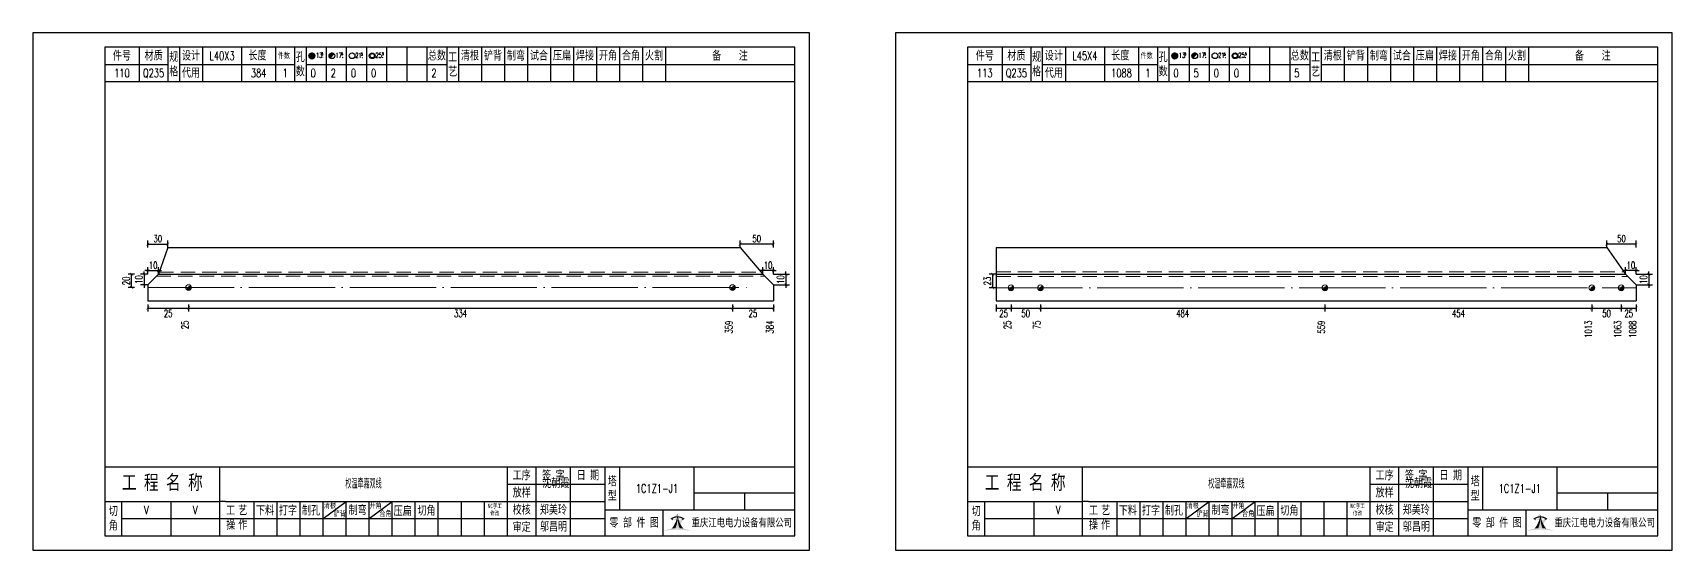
# Model space of a CAD drawing. Header units: millimetres. Extents: x -524 to 9570, y -2481 to 180.
# Drawn here: x 2700 to 3270, y 0 to 180 of the extents above; entities that cross this region are included whole.
import ezdxf
from ezdxf.enums import TextEntityAlignment as Align

# ---------------------------------------------------------------- set-up
doc = ezdxf.new("R2010")
doc.units = ezdxf.units.MM
doc.header["$LTSCALE"] = 20
doc.header["$PDMODE"] = 1
doc.linetypes.add('DASHDOT2X', pattern=[1.75, 1.5, -0.125, 0, -0.125])
doc.linetypes.add('HIDDEN', pattern=[0.375, 0.25, -0.125])
for name, color, linetype, lineweight in [('1', 7, 'Continuous', 25), ('11', 1, 'Continuous', 13), ('2', 1, 'HIDDEN', 13), ('5', 7, 'Continuous', 13), ('7', 3, 'DASHDOT2X', 13)]:
    doc.layers.add(name, color=color, linetype=linetype, lineweight=lineweight)
doc.styles.get("Standard").update_dxf_attribs({"font": 'simplex', "width": 0.7, "bigfont": 'gbhzfs.shx'})
doc.styles.add('SYMBOL_TXT', font='txt.shx', dxfattribs={"width": 0.6})
doc.styles.add('TITLE_TXT', font='simplex.shx', dxfattribs={"width": 0.75, "height": 2.5, "bigfont": 'gbhzfs.shx'})
doc.dimstyles.new('dimStyle4', dxfattribs={"dimtxt": 2.5, "dimasz": 1, "dimexe": 1.25, "dimexo": 0, "dimgap": 0.63, "dimtad": 2, "dimzin": 0, "dimdsep": 46, "dimtxsty": 'standard', "dimblk": 'ARCHTICK', "dimblk1": 'ARCHTICK', "dimblk2": 'ARCHTICK', "dimcen": 0.09, "dimadec": 0, "dimazin": 0, "dimtfac": 1, "dimtdec": 1, "dimtix": 1, "dimtmove": 2, "dimatfit": 3, "dimfxl": 0, "dimtolj": 1, "dimtzin": 0, "dimarcsym": 0})
doc.dimstyles.get("Standard").update_dxf_attribs({"dimtxt": 2.5, "dimasz": 1, "dimexe": 1.25, "dimexo": 0, "dimgap": 0.63, "dimtad": 1, "dimzin": 0, "dimdsep": 46, "dimtxsty": 'standard', "dimblk": 'ARCHTICK', "dimblk1": 'ARCHTICK', "dimblk2": 'ARCHTICK', "dimcen": 0.09, "dimadec": 0, "dimazin": 0, "dimtfac": 1, "dimtdec": 1, "dimtix": 1, "dimtmove": 2, "dimatfit": 3, "dimfxl": 0, "dimtolj": 1, "dimtzin": 0, "dimarcsym": 0})
pattern_1 = [(0, (-3, 0), (0, 0.0125), [])]

# ---------------------------------------------------------------- blocks, each defined once
blk = doc.blocks.new('M12_HOLE')
h = blk.add_hatch()
h.set_pattern_fill('LINE', scale=0.1, style=0)
h.set_pattern_definition(pattern_1)
h.paths.add_polyline_path([(-5, 0, 1), (-1, 0, 1)])
at = {"color": 7}
blk.add_circle((-3, 0), 2, dxfattribs=at)
at = {"color": 7, "attachment_point": 1, "style": 'SYMBOL_TXT'}
for s, insert, char_height, width in [('13\\f??|b0|i0|c0|p54;.', (-0.1170648347537053, 2.110404609075999), 3.5, 5.707453662650948), ('5', (3.739322910876695, 2.264550918150206), 1.8, 2.930899999712656)]:
    blk.add_mtext(s, dxfattribs=dict(at, insert=insert, char_height=char_height, width=width))
blk = doc.blocks.new('M16_HOLE')
h = blk.add_hatch()
h.set_pattern_fill('LINE', scale=0.1, style=0)
h.set_pattern_definition(pattern_1)
h.paths.add_polyline_path([(-1.585786437626905, 1.414213562373095, 0.668178637919299), (-5, 0, 0.198912367379658), (-4.414213562373095, -1.414213562373095)])
at = {"color": 7}
blk.add_circle((-3, 0), 2, dxfattribs=at)
at = {"color": 7, "attachment_point": 1, "style": 'SYMBOL_TXT'}
for s, insert, char_height, width in [('17.', (-0.443935574240129, 2.13042063441452), 3.5, 6.3164), ('5', (3.564570640825252, 2.25180437378188), 1.8, 1.822)]:
    blk.add_mtext(s, dxfattribs=dict(at, insert=insert, char_height=char_height, width=width))
blk = doc.blocks.new('M20_HOLE')
at = {"color": 7}
blk.add_circle((-3, 0), 2, dxfattribs=at)
at = {"color": 7, "attachment_point": 1, "style": 'SYMBOL_TXT'}
for s, insert, char_height, width in [('21.', (-0.6868754558352066, 2.009036737063269), 3.5, 6.0735), ('5', (3.321630759230175, 2.009036737063269), 1.8, 1.4576)]:
    blk.add_mtext(s, dxfattribs=dict(at, insert=insert, char_height=char_height, width=width))
blk = doc.blocks.new('M24_HOLE')
at = {"color": 7}
for radius in [2, 1.5]:
    blk.add_circle((-3, 0), radius, dxfattribs=at)
at = {"color": 7, "attachment_point": 1, "style": 'SYMBOL_TXT'}
for s, insert, char_height, width in [('25.', (-0.6868754558352066, 2.13042063441452), 3.5, 2.4294), ('5', (3.928980201610216, 2.25180437378188), 1.8, 1.9435)]:
    blk.add_mtext(s, dxfattribs=dict(at, insert=insert, char_height=char_height, width=width))
blk = doc.blocks.new('A$C1E394B87')
for p, q in [((270, 180), (0, 180)), ((0, 180), (0, 0)), ((270, 0), (270, 180)), ((0, 0), (270, 0))]:
    blk.add_line(p, q)
blk = doc.blocks.new('JgCard')
h = blk.add_hatch(color=256)
edge = h.paths.add_edge_path()
edge.add_arc((223.8016524729837, -21.84717885384339), 29.00860721842082, 79.81716678233735, 89.27812697573944)
edge.add_arc((224.5325955616654, -21.84717885384339), 29.00860721842082, 90.72187302426055, 100.1828332176626)
edge.add_arc((224.0279874541857, -3.830853464385541), 11.50536553551401, 89.30709440376557, 113.6959925615352, ccw=False)
edge.add_arc((224.3062605804644, -3.830853464385541), 11.50536553551401, 66.30400743846491, 90.69290559623443, ccw=False)
edge = h.paths.add_edge_path()
edge.add_arc((233.0302112674253, 13.18449056462987), 8.873034629199061, 191.5208225546964, 219.6965150385776)
edge.add_arc((215.3040367672247, 13.18449056462987), 8.873034629199061, 320.3034849614224, 348.4791774453036)
edge.add_arc((214.0326012329333, 11.43447699248611), 10.13453382683302, 338.1301204334909, 359.9154198731663)
edge.add_arc((234.3016468017167, 11.43447699248611), 10.13453382683302, 180.0845801266699, 201.8698795665091)
edge.add_line((225.937925765641, 10.90576856469295), (225.6552856147136, 10.35609493506945))
edge.add_arc((224.1679533083088, 7.853493107532699), 3.957321353349253, 91.41975307934291, 127.4827228769255)
edge.add_arc((215.3040367672247, 13.18449056462987), 8.873034629199061, 351.0860103832611, 357.2867084751834)
edge.add_line((222.396322269009, 10.90576856469295), (222.6789624199364, 10.35609493506945))
edge.add_line((222.6789624199364, 10.35609493506945), (221.7697188924139, 10.86032854938844))
edge.add_line((225.6552856147136, 10.35609493506945), (226.5654915637542, 10.86086227359522))
edge.add_arc((224.2330238305049, 7.883670059543192), 3.536460377387214, 93.80567765797379, 121.2894356209631)
edge.add_arc((224.1012242041452, 7.883670059543192), 3.536460377387214, 58.7105643790368, 86.1943223420262)
edge.add_arc((224.1679533083088, 7.853493107532699), 3.957321353349253, 52.53023982105776, 88.60436076552203)
edge.add_arc((233.0302112674253, 13.18449056462987), 8.873034629199061, 182.7132915248167, 188.9137221835162)
edge.add_line((224.1671240173246, 11.44943760304955), (224.1671240173246, 11.41951638194644))
blk.add_hatch(color=256).paths.add_polyline_path([(224.1671240173246, 11.41951638190653, 0.09534363958971465), (224.8964730213393, 7.65936347788454, -0.02857973389665951), (226.2029576453306, 7.517096850535836, -0.1235627947319866), (224.3359488967444, 11.41233217421416, -0.1204986991669159), (225.937925765641, 10.90576856469295), (225.6552856147136, 10.35609493506945), (226.5654915637542, 10.86086227359522, 0.5402417223769541), (226.575360567148, 10.99431825130466, 0.158715983985349), (224.2643381876442, 11.80964050730302, -0.02706108524003999), (224.1671240173246, 12.76445731824299, -0.02706225299216489), (224.0699034296731, 11.80959959181416, 0.1586661026302013), (221.7598355252794, 10.99377351487396, 0.5401762534625951), (221.7697205382283, 10.86032763670437, -5.881062471050359e-06), (221.7697188924139, 10.86032854938844), (222.6789624199364, 10.35609493506945), (222.396322269009, 10.90576856469295, -0.1204986991669226), (223.9982991379056, 11.41233217421416, -0.1235627947319868), (222.1312903893195, 7.517096850535836, -0.0285797338966575), (223.4377750133108, 7.65936347788454, 0.09534363958971454)])
for p, q in [((265, 175), (25, 175)), ((25, 175), (25, 5)), ((37, 175), (37, 163)), ((47, 175), (47, 163)), ((51, 175), (51, 163)), ((59, 175), (59, 163)), ((72.61005959575064, 175), (72.61005959575061, 163)), ((84.43573710762382, 175), (84.43573710762382, 163)), ((91, 175), (91, 163)), ((95, 175), (95, 163)), ((102, 175), (102, 163)), ((109, 175), (109, 163)), ((116, 175), (116, 163)), ((123, 175), (123, 163)), ((130, 175), (130, 163)), ((137, 175), (137, 163)), ((144, 175), (144, 163)), ((148, 175), (148, 163)), ((156, 175), (156, 163)), ((164, 175), (164, 163)), ((172, 175), (172, 163)), ((180, 175), (180, 163)), ((188, 175), (188, 163)), ((196, 175), (196, 163)), ((204, 175), (204, 163)), ((212, 175), (212, 163)), ((220, 175), (220, 163)), ((265, 5), (265, 175)), ((25, 169), (47, 169)), ((51, 168.9999999999999), (91, 168.9999999999999)), ((95, 168.9999999999999), (144, 168.9999999999999)), ((148, 169), (265, 169)), ((25, 163), (265, 163)), ((25, 29), (265, 29)), ((65, 17), (65, 29)), ((165, 5), (165, 29)), ((175, 5), (175, 29)), ((187, 5), (187, 29)), ((199, 5), (199, 29)), ((204, 29), (204, 14)), ((230, 14), (230, 29)), ((165, 23), (199, 23)), ((230, 20), (265, 20)), ((247.5, 20), (247.5, 14)), ((25, 17), (65, 17)), ((31, 5), (31, 17)), ((48, 17), (48, 5)), ((65, 5), (65, 17)), ((67, 17), (65, 17)), ((67, 17), (165, 17)), ((77, 5), (77, 17)), ((85, 5), (85, 17)), ((93, 5), (93, 17)), ((101, 5), (101, 17)), ((101, 11), (109, 17)), ((109, 5), (109, 17)), ((117, 5), (117, 17)), ((117, 11), (125, 17)), ((125, 5), (125, 17)), ((133, 5), (133, 17)), ((141, 5), (141, 17)), ((149, 5), (149, 17)), ((157, 5), (157, 17)), ((165, 17), (199, 17)), ((199, 14), (265, 14)), ((219.0802760739607, 14), (219.0802760739607, 5)), ((31, 11), (65, 11)), ((65, 11), (165, 11)), ((165, 11), (199, 11)), ((25, 5), (265, 5))]:
    blk.add_line(p, q)
blk.add_lwpolyline([(96.0334779468642, 171.9855941999696, -1), (98.0334779468642, 171.9855941999696, -1)], format="xyb", close=True)
for p in [(65.8050297978753, 166), (145, 96)]:
    blk.add_point(p)
blk.add_blockref('A$C1E394B87', (0, 0))
at = {"xscale": 0.5, "yscale": 0.5, "zscale": 0.5}
for name, p in [('M12_HOLE', (98.5334779468642, 171.9855941999696)), ('M16_HOLE', (105.5, 171.9999999999999)), ('M20_HOLE', (112.5, 171.9999999999999)), ('M24_HOLE', (119.5, 171.9999999999999))]:
    blk.add_blockref(name, p, dxfattribs=at)
at = {"attachment_point": 5, "style": 'TITLE_TXT'}
for s, insert, char_height, width in [('{\\fSimHei|b0|i0|c134|p2;件号}', (31, 172), 3, 15), ('{\\fSimHei|b0|i0|c134|p2;材质}', (42, 172), 3, 8), ('{\\fSimHei|b0|i0|c134|p2;规格}', (49, 169), 3, 4), ('{\\fSimHei|b0|i0|c134|p2;设计}', (55, 171.9999999999999), 3, 8.000000000000014), ('{\\fSimHei|b0|i0|c134|p2;长度}', (78.11684221050325, 172.0531705390044), 3, 8), ('{\\fSimHei|b0|i0|c134|p2;件数}', (87.3041250533895, 171.9999999999999), 2, 8.8244), ('{\\fSimHei|b0|i0|c134|p2;孔数}', (93, 169), 3, 4), ('{\\fSimHei|b0|i0|c134|p2;总数}', (140.5, 171.9999999999999), 3, 7), ('{\\fSimHei|b0|i0|c134|p2;工\\P艺}', (146, 169), 3, 4), ('{\\fSimHei|b0|i0|c134|p2;清根}', (152, 172), 3, 8), ('{\\fSimHei|b0|i0|c134|p2;铲背}', (160, 172), 3, 8), ('{\\fSimHei|b0|i0|c134|p2;制弯}', (168, 172), 3, 8.000000000000028), ('{\\fSimHei|b0|i0|c134|p2;试合}', (176, 172), 3, 8), ('{\\fSimHei|b0|i0|c134|p2;压扁}', (184, 172), 3, 8), ('{\\fSimHei|b0|i0|c134|p2;焊接}', (192, 172), 3, 8), ('{\\fSimHei|b0|i0|c134|p2;开角}', (200, 172), 3, 8.000000000000057), ('{\\fSimHei|b0|i0|c134|p2;合角}', (208, 172), 3, 8), ('{\\fSimHei|b0|i0|c134|p2;火割}', (216, 172), 3, 8), ('{\\fSimHei|b0|i0|c134|p2;备    注}', (242.3967818627186, 171.9765054582008), 3, 22), ('{\\fSimHei|b0|i0|c134|p2;代用}', (55, 166), 3, 8), ('{\\fSimHei|b0|i0|c134|p2;工 程 名 称}', (45.04268864723963, 23.33842704880232), 5, 47.33333333333334), ('{\\fSimHei|b0|i0|c134|p2;工序}', (170, 26), 3, 10), ('{\\fSimHei|b0|i0|c134|p2;签 字}', (181, 26), 3, 12), ('{\\fSimHei|b0|i0|c134|p2;^I沈朝霞}', (181.0520504248258, 23.27747906449889), 3, 12), ('{\\fSimHei|b0|i0|c134|p2;日 期}', (193, 26), 3, 12), ('{\\fSimHei|b0|i0|c134|p2;塔\\P型}', (201.5, 21.5), 3, 5.000000000000028), ('{\\fSimHei|b0|i0|c134|p2;放样}', (170, 20), 3, 10), ('{\\fSimHei|b0|i0|c134|p2;切\\P角}', (28, 11), 3, 6.000000000000004), ('{\\fSimHei|b0|i0|c134|p2;工\\P操}', (68.78408056366106, 11.29930144135182), 3, 6.000000000000004), ('{\\fSimHei|b0|i0|c134|p2;艺\\P作}', (73.01340619218274, 11.29930144135182), 3, 6.000000000000004), ('{\\fSimHei|b0|i0|c134|p2;下料}', (80.74376492044746, 13.75191016783555), 3, 8), ('{\\fSimHei|b0|i0|c134|p2;打字}', (88.74376492044746, 13.75191016783555), 3, 8), ('{\\fSimHei|b0|i0|c134|p2;制孔}', (96.74376492044746, 13.75191016783555), 3, 8.000000000000028), ('{\\fSimHei|b0|i0|c134|p2;清根}', (103.3080888185272, 15.56254542211099), 2, 8), ('{\\fSimHei|b0|i0|c134|p2;铲背}', (106.6982872637203, 12.58010217278223), 2, 8), ('{\\fSimHei|b0|i0|c134|p2;制弯}', (112.9524832210667, 13.86807755023182), 3, 8.000000000000028), ('{\\fSimHei|b0|i0|c134|p2;开角}', (119.2123351337376, 15.54156681030855), 2, 8.000000000000057), ('{\\fSimHei|b0|i0|c134|p2;合角}', (122.601153766583, 12.67610618408509), 2, 8), ('{\\fSimHei|b0|i0|c134|p2;压扁}', (128.5896913500159, 13.56672241423536), 3, 8), ('{\\fSimHei|b0|i0|c134|p2;切角}', (136.8970089545677, 13.6938446517654), 3, 8), ('{\\fSimHei|b0|i0|c134|p2;NC手工修改}', (160.6311373906198, 14.05820252967675), 1.5, 6.204069777279955), ('{\\fSimHei|b0|i0|c134|p2;校核}', (170, 14), 3, 10.00000000000003), ('{\\fSimHei|b0|i0|c134|p2;郑美玲}', (181, 14), 3, 12), ('{\\fSimHei|b0|i0|c134|p2;零 部 件 图}', (209.0827348158753, 9.5), 3, 30.76131175444226), ('{\\fSimHei|b0|i0|c134|p2;重庆江电电力设备有限公司}', (246.5086378857131, 9.475432444103376), 2.772000000000001, 63.29400000000002), ('{\\fSimHei|b0|i0|c134|p2;审定}', (170, 8), 3, 10), ('{\\fSimHei|b0|i0|c134|p2;邬昌明}', (181.0428184060297, 8.12303372435349), 3, 12)]:
    blk.add_mtext(s, dxfattribs=dict(at, insert=insert, char_height=char_height, width=width))
blk = doc.blocks.new('M16')
for p, q in [((-0.7071067811865476, -0.7071067811865476), (0.7071067811865475, 0.7071067811865475)), ((-0.4, 4.898425415289509e-17), (0.4, 0)), ((2.449212707644755e-17, 0.4), (0, -0.4))]:
    blk.add_line(p, q)
blk.add_circle((0, 0), 1)
for centre, radius, end in [((0, 0), 0.8, 45.00000000000001), ((0, 0), 0.6, 45.00000000000001), ((0, 0), 0.4, 45.00000000000001), ((-5.551115123125783e-17, -5.551115123125783e-17), 0.2, 45)]:
    blk.add_arc(centre, radius, 225, end)
blk = doc.blocks.new('_ArchTick')
at = {"color": 0, "linetype": 'ByBlock', "const_width": 0.15}
blk.add_lwpolyline([(-0.5, -0.5), (0.5, 0.5)], dxfattribs=at)
blk = doc.blocks.new('*D169')
at = {"layer": '11', "color": 0, "lineweight": -2}
for p, q in [((2740, 85.5), (2740, 83)), ((2754.155814290146, 85.5), (2754.155814290146, 83)), ((2740, 84.25), (2754.155814290146, 84.25))]:
    blk.add_line(p, q, dxfattribs=at)
at = {"layer": 'Defpoints', "color": 0}
for p in [(2740, 85.5), (2754.155814290146, 85.5), (2754.155814290146, 84.25)]:
    blk.add_point(p, dxfattribs=at)
at = {"layer": '11', "color": 0, "lineweight": -2, "rotation": 180}
blk.add_blockref('_ArchTick', (2740, 84.25), dxfattribs=at)
at = {"layer": '11', "color": 0, "lineweight": -2}
blk.add_blockref('_ArchTick', (2754.155814290146, 84.25), dxfattribs=at)
at = {"layer": '11', "color": 0, "insert": (2747.077907145073, 82.37), "char_height": 2.5, "attachment_point": 5}
blk.add_mtext('\\A1;25', dxfattribs=at)
blk = doc.blocks.new('*D170')
at = {"layer": '11', "color": 0, "lineweight": -2}
for p, q in [((2754.155814290146, 85.5), (2754.155814290146, 83)), ((2943.277493206502, 85.5), (2943.277493206502, 83)), ((2754.155814290146, 84.25), (2943.277493206502, 84.25))]:
    blk.add_line(p, q, dxfattribs=at)
at = {"layer": 'Defpoints', "color": 0}
for p in [(2754.155814290146, 85.5), (2943.277493206502, 85.5), (2943.277493206502, 84.25)]:
    blk.add_point(p, dxfattribs=at)
at = {"layer": '11', "color": 0, "lineweight": -2, "rotation": 180}
blk.add_blockref('_ArchTick', (2754.155814290146, 84.25), dxfattribs=at)
at = {"layer": '11', "color": 0, "lineweight": -2}
blk.add_blockref('_ArchTick', (2943.277493206502, 84.25), dxfattribs=at)
at = {"layer": '11', "color": 0, "insert": (2848.716653748324, 82.37), "char_height": 2.5, "attachment_point": 5}
blk.add_mtext('\\A1;334', dxfattribs=at)
blk = doc.blocks.new('*D171')
at = {"layer": '11', "color": 0, "lineweight": -2}
for p, q in [((2943.277493206502, 85.5), (2943.277493206502, 83)), ((2957.5, 85.5), (2957.5, 83)), ((2943.277493206502, 84.25), (2957.5, 84.25))]:
    blk.add_line(p, q, dxfattribs=at)
at = {"layer": 'Defpoints', "color": 0}
for p in [(2943.277493206502, 85.5), (2957.5, 85.5), (2957.5, 84.25)]:
    blk.add_point(p, dxfattribs=at)
at = {"layer": '11', "color": 0, "lineweight": -2, "rotation": 180}
blk.add_blockref('_ArchTick', (2943.277493206502, 84.25), dxfattribs=at)
at = {"layer": '11', "color": 0, "lineweight": -2}
blk.add_blockref('_ArchTick', (2957.5, 84.25), dxfattribs=at)
at = {"layer": '11', "color": 0, "insert": (2950.388746603251, 82.37), "char_height": 2.5, "attachment_point": 5}
blk.add_mtext('\\A1;25', dxfattribs=at)
blk = doc.blocks.new('*D173')
at = {"layer": '11', "color": 0, "lineweight": -2}
for p, q in [((2740, 97.25), (2739, 97.25)), ((2740, 96), (2740, 98.5)), ((2740, 97.25), (2743.7, 97.25)), ((2743.7, 96), (2743.7, 98.5)), ((2743.7, 97.25), (2744.7, 97.25))]:
    blk.add_line(p, q, dxfattribs=at)
at = {"layer": 'Defpoints', "color": 0}
for p in [(2743.7, 97.25), (2740, 96), (2743.7, 96)]:
    blk.add_point(p, dxfattribs=at)
at = {"layer": '11', "color": 0, "lineweight": -2}
blk.add_blockref('_ArchTick', (2740, 97.25), dxfattribs=at)
at = {"layer": '11', "color": 0, "lineweight": -2, "rotation": 180}
blk.add_blockref('_ArchTick', (2743.7, 97.25), dxfattribs=at)
at = {"layer": '11', "color": 0, "insert": (2741.85, 99.13), "char_height": 2.5, "attachment_point": 5}
blk.add_mtext('\\A1;10', dxfattribs=at)
blk = doc.blocks.new('*D174')
at = {"layer": '11', "color": 0, "lineweight": -2}
for p, q in [((2738.75, 96), (2738.75, 97)), ((2740, 96), (2737.5, 96)), ((2740, 92.3), (2737.5, 92.3)), ((2738.75, 96), (2738.75, 92.3)), ((2738.75, 92.3), (2738.75, 91.3))]:
    blk.add_line(p, q, dxfattribs=at)
at = {"layer": 'Defpoints', "color": 0}
for p in [(2738.75, 92.3), (2740, 96), (2740, 92.3)]:
    blk.add_point(p, dxfattribs=at)
at = {"layer": '11', "color": 0, "lineweight": -2}
for p, rotation in [((2738.75, 96), 270), ((2738.75, 92.3), 90)]:
    blk.add_blockref('_ArchTick', p, dxfattribs=dict(at, rotation=rotation))
at = {"layer": '11', "color": 0, "insert": (2736.87, 94.15000000000043), "char_height": 2.5, "attachment_point": 5, "rotation": 90}
blk.add_mtext('\\A1;10', dxfattribs=at)
blk = doc.blocks.new('*D175')
at = {"layer": '11', "color": 0, "lineweight": -2}
for p, q in [((2945.9375, 105.25), (2945.9375, 107.75)), ((2957.5, 106.5), (2945.9375, 106.5)), ((2957.5, 105.25), (2957.5, 107.75))]:
    blk.add_line(p, q, dxfattribs=at)
at = {"layer": 'Defpoints', "color": 0}
for p in [(2945.9375, 106.5), (2945.9375, 105.25), (2957.5, 105.25)]:
    blk.add_point(p, dxfattribs=at)
at = {"layer": '11', "color": 0, "lineweight": -2, "rotation": 180}
blk.add_blockref('_ArchTick', (2945.9375, 106.5), dxfattribs=at)
at = {"layer": '11', "color": 0, "lineweight": -2}
blk.add_blockref('_ArchTick', (2957.5, 106.5), dxfattribs=at)
at = {"layer": '11', "color": 0, "insert": (2951.71875, 108.38), "char_height": 2.5, "attachment_point": 5}
blk.add_mtext('\\A1;50', dxfattribs=at)
blk = doc.blocks.new('*D176')
at = {"layer": '11', "color": 0, "lineweight": -2}
for p, q in [((2953.8, 97.25), (2952.8, 97.25)), ((2953.8, 96), (2953.8, 98.5)), ((2957.5, 97.25), (2953.8, 97.25)), ((2957.5, 96), (2957.5, 98.5)), ((2957.5, 97.25), (2958.5, 97.25))]:
    blk.add_line(p, q, dxfattribs=at)
at = {"layer": 'Defpoints', "color": 0}
for p in [(2953.8, 97.25), (2953.8, 96), (2957.5, 96)]:
    blk.add_point(p, dxfattribs=at)
at = {"layer": '11', "color": 0, "lineweight": -2}
blk.add_blockref('_ArchTick', (2953.8, 97.25), dxfattribs=at)
at = {"layer": '11', "color": 0, "lineweight": -2, "rotation": 180}
blk.add_blockref('_ArchTick', (2957.5, 97.25), dxfattribs=at)
at = {"layer": '11', "color": 0, "insert": (2955.65, 99.13), "char_height": 2.5, "attachment_point": 5}
blk.add_mtext('\\A1;10', dxfattribs=at)
blk = doc.blocks.new('*D177')
at = {"layer": '11', "color": 0, "lineweight": -2}
for p, q in [((2961.875, 96), (2961.875, 97)), ((2957.5, 96), (2963.125, 96)), ((2957.5, 92.3), (2963.125, 92.3)), ((2961.875, 96), (2961.875, 92.3)), ((2961.875, 92.3), (2961.875, 91.3))]:
    blk.add_line(p, q, dxfattribs=at)
at = {"layer": 'Defpoints', "color": 0}
for p in [(2957.5, 96), (2957.5, 92.3), (2961.875, 92.3)]:
    blk.add_point(p, dxfattribs=at)
at = {"layer": '11', "color": 0, "lineweight": -2}
for p, rotation in [((2961.875, 96), 270), ((2961.875, 92.3), 90)]:
    blk.add_blockref('_ArchTick', p, dxfattribs=dict(at, rotation=rotation))
at = {"layer": '11', "color": 0, "insert": (2959.995, 94.15000000000047), "char_height": 2.5, "attachment_point": 5, "rotation": 90}
blk.add_mtext('\\A1;10', dxfattribs=at)
blk = doc.blocks.new('*D179')
at = {"layer": '11', "color": 0, "lineweight": -2}
for p, q in [((3035, 85.5), (3035, 83)), ((3040.110284224785, 85.5), (3040.110284224785, 83)), ((3035, 84.25), (3040.110284224785, 84.25))]:
    blk.add_line(p, q, dxfattribs=at)
at = {"layer": 'Defpoints', "color": 0}
for p in [(3035, 85.5), (3040.110284224785, 85.5), (3040.110284224785, 84.25)]:
    blk.add_point(p, dxfattribs=at)
at = {"layer": '11', "color": 0, "lineweight": -2, "rotation": 180}
blk.add_blockref('_ArchTick', (3035, 84.25), dxfattribs=at)
at = {"layer": '11', "color": 0, "lineweight": -2}
blk.add_blockref('_ArchTick', (3040.110284224785, 84.25), dxfattribs=at)
at = {"layer": '11', "color": 0, "insert": (3037.555142112393, 82.37), "char_height": 2.5, "attachment_point": 5}
blk.add_mtext('\\A1;25', dxfattribs=at)
blk = doc.blocks.new('*D180')
at = {"layer": '11', "color": 0, "lineweight": -2}
for p, q in [((3040.110284224785, 85.5), (3040.110284224785, 83)), ((3050.330852674355, 85.5), (3050.330852674355, 83)), ((3040.110284224785, 84.25), (3050.330852674355, 84.25))]:
    blk.add_line(p, q, dxfattribs=at)
at = {"layer": 'Defpoints', "color": 0}
for p in [(3040.110284224785, 85.5), (3050.330852674355, 85.5), (3050.330852674355, 84.25)]:
    blk.add_point(p, dxfattribs=at)
at = {"layer": '11', "color": 0, "lineweight": -2, "rotation": 180}
blk.add_blockref('_ArchTick', (3040.110284224785, 84.25), dxfattribs=at)
at = {"layer": '11', "color": 0, "lineweight": -2}
blk.add_blockref('_ArchTick', (3050.330852674355, 84.25), dxfattribs=at)
at = {"layer": '11', "color": 0, "insert": (3045.22056844957, 82.37), "char_height": 2.5, "attachment_point": 5}
blk.add_mtext('\\A1;50', dxfattribs=at)
blk = doc.blocks.new('*D181')
at = {"layer": '11', "color": 0, "lineweight": -2}
for p, q in [((3050.330852674355, 85.5), (3050.330852674355, 83)), ((3149.265955266192, 85.5), (3149.265955266192, 83)), ((3050.330852674355, 84.25), (3149.265955266192, 84.25))]:
    blk.add_line(p, q, dxfattribs=at)
at = {"layer": 'Defpoints', "color": 0}
for p in [(3050.330852674355, 85.5), (3149.265955266192, 85.5), (3149.265955266192, 84.25)]:
    blk.add_point(p, dxfattribs=at)
at = {"layer": '11', "color": 0, "lineweight": -2, "rotation": 180}
blk.add_blockref('_ArchTick', (3050.330852674355, 84.25), dxfattribs=at)
at = {"layer": '11', "color": 0, "lineweight": -2}
blk.add_blockref('_ArchTick', (3149.265955266192, 84.25), dxfattribs=at)
at = {"layer": '11', "color": 0, "insert": (3099.798403970273, 82.37), "char_height": 2.5, "attachment_point": 5}
blk.add_mtext('\\A1;484', dxfattribs=at)
blk = doc.blocks.new('*D182')
at = {"layer": '11', "color": 0, "lineweight": -2}
for p, q in [((3149.265955266192, 85.5), (3149.265955266192, 83)), ((3242.068716788287, 85.5), (3242.068716788287, 83)), ((3149.265955266192, 84.25), (3242.068716788287, 84.25))]:
    blk.add_line(p, q, dxfattribs=at)
at = {"layer": 'Defpoints', "color": 0}
for p in [(3149.265955266192, 85.5), (3242.068716788287, 85.5), (3242.068716788287, 84.25)]:
    blk.add_point(p, dxfattribs=at)
at = {"layer": '11', "color": 0, "lineweight": -2, "rotation": 180}
blk.add_blockref('_ArchTick', (3149.265955266192, 84.25), dxfattribs=at)
at = {"layer": '11', "color": 0, "lineweight": -2}
blk.add_blockref('_ArchTick', (3242.068716788287, 84.25), dxfattribs=at)
at = {"layer": '11', "color": 0, "insert": (3195.667336027239, 82.37), "char_height": 2.5, "attachment_point": 5}
blk.add_mtext('\\A1;454', dxfattribs=at)
blk = doc.blocks.new('*D183')
at = {"layer": '11', "color": 0, "lineweight": -2}
for p, q in [((3242.068716788287, 85.5), (3242.068716788287, 83)), ((3252.289285237856, 85.5), (3252.289285237856, 83)), ((3242.068716788287, 84.25), (3252.289285237856, 84.25))]:
    blk.add_line(p, q, dxfattribs=at)
at = {"layer": 'Defpoints', "color": 0}
for p in [(3242.068716788287, 85.5), (3252.289285237856, 85.5), (3252.289285237856, 84.25)]:
    blk.add_point(p, dxfattribs=at)
at = {"layer": '11', "color": 0, "lineweight": -2, "rotation": 180}
blk.add_blockref('_ArchTick', (3242.068716788287, 84.25), dxfattribs=at)
at = {"layer": '11', "color": 0, "lineweight": -2}
blk.add_blockref('_ArchTick', (3252.289285237856, 84.25), dxfattribs=at)
at = {"layer": '11', "color": 0, "insert": (3247.179001013072, 82.37), "char_height": 2.5, "attachment_point": 5}
blk.add_mtext('\\A1;50', dxfattribs=at)
blk = doc.blocks.new('*D184')
at = {"layer": '11', "color": 0, "lineweight": -2}
for p, q in [((3252.289285237856, 85.5), (3252.289285237856, 83)), ((3257.5, 85.5), (3257.5, 83)), ((3252.289285237856, 84.25), (3257.5, 84.25))]:
    blk.add_line(p, q, dxfattribs=at)
at = {"layer": 'Defpoints', "color": 0}
for p in [(3252.289285237856, 85.5), (3257.5, 85.5), (3257.5, 84.25)]:
    blk.add_point(p, dxfattribs=at)
at = {"layer": '11', "color": 0, "lineweight": -2, "rotation": 180}
blk.add_blockref('_ArchTick', (3252.289285237856, 84.25), dxfattribs=at)
at = {"layer": '11', "color": 0, "lineweight": -2}
blk.add_blockref('_ArchTick', (3257.5, 84.25), dxfattribs=at)
at = {"layer": '11', "color": 0, "insert": (3254.894642618928, 82.37), "char_height": 2.5, "attachment_point": 5}
blk.add_mtext('\\A1;25', dxfattribs=at)
blk = doc.blocks.new('*D185')
at = {"layer": '11', "color": 0, "lineweight": -2}
for p, q in [((3247.222222222222, 105.25), (3247.222222222222, 107.75)), ((3257.5, 106.5), (3247.222222222222, 106.5)), ((3257.5, 105.25), (3257.5, 107.75))]:
    blk.add_line(p, q, dxfattribs=at)
at = {"layer": 'Defpoints', "color": 0}
for p in [(3247.222222222222, 106.5), (3247.222222222222, 105.25), (3257.5, 105.25)]:
    blk.add_point(p, dxfattribs=at)
at = {"layer": '11', "color": 0, "lineweight": -2, "rotation": 180}
blk.add_blockref('_ArchTick', (3247.222222222222, 106.5), dxfattribs=at)
at = {"layer": '11', "color": 0, "lineweight": -2}
blk.add_blockref('_ArchTick', (3257.5, 106.5), dxfattribs=at)
at = {"layer": '11', "color": 0, "insert": (3252.361111111111, 108.38), "char_height": 2.5, "attachment_point": 5}
blk.add_mtext('\\A1;50', dxfattribs=at)
blk = doc.blocks.new('*D186')
at = {"layer": '11', "color": 0, "lineweight": -2}
for p, q in [((3253.8, 97.25), (3252.8, 97.25)), ((3253.8, 96), (3253.8, 98.5)), ((3257.5, 97.25), (3253.8, 97.25)), ((3257.5, 96), (3257.5, 98.5)), ((3257.5, 97.25), (3258.5, 97.25))]:
    blk.add_line(p, q, dxfattribs=at)
at = {"layer": 'Defpoints', "color": 0}
for p in [(3253.8, 97.25), (3253.8, 96), (3257.5, 96)]:
    blk.add_point(p, dxfattribs=at)
at = {"layer": '11', "color": 0, "lineweight": -2}
blk.add_blockref('_ArchTick', (3253.8, 97.25), dxfattribs=at)
at = {"layer": '11', "color": 0, "lineweight": -2, "rotation": 180}
blk.add_blockref('_ArchTick', (3257.5, 97.25), dxfattribs=at)
at = {"layer": '11', "color": 0, "insert": (3255.65, 99.13), "char_height": 2.5, "attachment_point": 5}
blk.add_mtext('\\A1;10', dxfattribs=at)
blk = doc.blocks.new('*D187')
at = {"layer": '11', "color": 0, "lineweight": -2}
for p, q in [((3261.875, 96), (3261.875, 97)), ((3257.5, 96), (3263.125, 96)), ((3257.5, 92.3), (3263.125, 92.3)), ((3261.875, 96), (3261.875, 92.3)), ((3261.875, 92.3), (3261.875, 91.3))]:
    blk.add_line(p, q, dxfattribs=at)
at = {"layer": 'Defpoints', "color": 0}
for p in [(3257.5, 96), (3257.5, 92.3), (3261.875, 92.3)]:
    blk.add_point(p, dxfattribs=at)
at = {"layer": '11', "color": 0, "lineweight": -2}
for p, rotation in [((3261.875, 96), 270), ((3261.875, 92.3), 90)]:
    blk.add_blockref('_ArchTick', p, dxfattribs=dict(at, rotation=rotation))
at = {"layer": '11', "color": 0, "insert": (3259.995, 94.15000000000052), "char_height": 2.5, "attachment_point": 5, "rotation": 90}
blk.add_mtext('\\A1;10', dxfattribs=at)

msp = doc.modelspace()

# ---------------------------------------------------------------- linework, layer by layer
at = {"layer": '1'}
for p, q in [((2746.9375, 105.25), (2743.7, 96)), ((2746.9375, 105.25), (2945.9375, 105.25)), ((2945.9375, 105.25), (2953.8, 96)), ((3035, 105.25), (3035, 86.75)), ((3035, 105.25), (3247.222222222222, 105.25)), ((3247.222222222222, 105.25), (3253.8, 96)), ((2743.7, 96), (2740, 92.3)), ((2740, 92.3), (2740, 86.75)), ((2743.7, 96), (2953.8, 96)), ((2953.8, 96), (2957.5, 92.3)), ((2957.5, 92.3), (2957.5, 86.75)), ((3035, 96), (3253.8, 96)), ((3253.8, 96), (3257.5, 92.3)), ((3257.5, 92.3), (3257.5, 86.75)), ((2740, 86.75), (2957.5, 86.75)), ((3035, 86.75), (3257.5, 86.75))]:
    msp.add_line(p, q, dxfattribs=at)
at = {"layer": '2'}
for p, q in [((2743.00625, 95.30625), (2954.49375, 95.30625)), ((2743.9428125, 96.69375), (2953.2103125, 96.69375)), ((3035, 96.82222222222222), (3253.215308641975, 96.82222222222222)), ((3035, 95.17777777777778), (3254.622222222222, 95.17777777777778))]:
    msp.add_line(p, q, dxfattribs=at)
at = {"layer": '7'}
for p, q in [((2740, 91.375), (2948.277493206502, 91.375)), ((3035, 91.27222222222223), (3257.289285237856, 91.27222222222223))]:
    msp.add_line(p, q, dxfattribs=at)

# ---------------------------------------------------------------- block references
at = {"layer": '1'}
for p in [(2700, 0), (3000, 0)]:
    msp.add_blockref('JgCard', p, dxfattribs=at)
at = {"layer": '5'}
for p in [(2754.155814290146, 91.375), (2943.277493206502, 91.375), (3040.110284224785, 91.27222222222223), (3050.330852674355, 91.27222222222223), (3149.265955266192, 91.27222222222223), (3242.068716788287, 91.27222222222223), (3252.289285237856, 91.27222222222223)]:
    msp.add_blockref('M16', p, dxfattribs=at)

# ---------------------------------------------------------------- texts
at = {"layer": '1', "width": 0.7}
for s, p in [('L40X3', (2765.805029797875, 172)), ('L45X4', (3065.805029797875, 172)), ('110', (2731, 166)), ('Q235', (2742, 166)), ('384', (2778.522898351687, 166)), ('1', (2787.717868553812, 166)), ('0', (2797.5, 166)), ('2', (2804.5, 166)), ('0', (2811.5, 166)), ('0', (2818.5, 166)), ('2', (2839.5, 166)), ('113', (3031, 166)), ('Q235', (3042, 166)), ('1088', (3078.522898351687, 166)), ('1', (3087.717868553812, 166)), ('0', (3097.5, 166)), ('5', (3104.5, 166)), ('0', (3111.5, 166)), ('0', (3118.5, 166)), ('5', (3139.5, 166)), ('权温牵嘉双线', (2815, 23)), ('1C1Z1-J1', (2917, 21.5)), ('权温牵嘉双线', (3115, 23)), ('1C1Z1-J1', (3217, 21.5)), ('V', (2739.5, 14)), ('V', (2756.5, 14)), ('V', (3056.5, 14))]:
    msp.add_text(s, height=3, dxfattribs=at).set_placement(p, align=Align.MIDDLE_CENTER)
for s, p in [('25', (2754.155814290146, 79.875)), ('359', (2943.277493206502, 79.875)), ('384', (2957.5, 79.875)), ('25', (3040.110284224785, 79.875)), ('75', (3050.330852674355, 79.875)), ('559', (3149.265955266192, 79.875)), ('1013', (3242.068716788287, 79.875)), ('1063', (3252.289285237856, 79.875)), ('1088', (3257.5, 79.875))]:
    msp.add_text(s, height=2.5, rotation=90, dxfattribs=at).set_placement(p, align=Align.RIGHT)

# ---------------------------------------------------------------- dimensions: what is measured, and where the dimension line sits
at = {"layer": '1'}
for base, p1, p2, text in [((2734.375, 96), (2735.375, 91.375), (2735.375, 96), '20'), ((3033.75, 96), (3034.75, 91.27222222222223), (3034.75, 96), '23')]:
    msp.add_linear_dim(base=base, p1=p1, p2=p2, angle=90, text=text, dimstyle='standard', override={"dimtxt": 2.5}, dxfattribs=at).render()
at = {"layer": '11'}
msp.add_linear_dim(base=(2746.9375, 106.5), p1=(2740, 105.25), p2=(2746.9375, 105.25), text='30', dimstyle='standard', override={"dimtxt": 2.5}, dxfattribs=at).render()
for base, p1, p2, text, dimstyle, picture, middle in [((2945.9375, 106.5), (2957.5, 105.25), (2945.9375, 105.25), '50', 'standard', '*D175', (2951.71875, 108.38)), ((3247.222222222222, 106.5), (3257.5, 105.25), (3247.222222222222, 105.25), '50', 'standard', '*D185', (3252.361111111111, 108.38)), ((2743.7, 97.25), (2740, 96), (2743.7, 96), '10', 'standard', '*D173', (2741.85, 99.13)), ((2953.8, 97.25), (2957.5, 96), (2953.8, 96), '10', 'standard', '*D176', (2955.65, 99.13)), ((3253.8, 97.25), (3257.5, 96), (3253.8, 96), '10', 'standard', '*D186', (3255.65, 99.13)), ((2754.155814290146, 84.25), (2740, 85.5), (2754.155814290146, 85.5), '25', 'dimStyle4', '*D169', (2747.077907145073, 82.37)), ((2943.277493206502, 84.25), (2754.155814290146, 85.5), (2943.277493206502, 85.5), '334', 'dimStyle4', '*D170', (2848.716653748324, 82.37)), ((2957.5, 84.25), (2943.277493206502, 85.5), (2957.5, 85.5), '25', 'dimStyle4', '*D171', (2950.388746603251, 82.37)), ((3040.110284224785, 84.25), (3035, 85.5), (3040.110284224785, 85.5), '25', 'dimStyle4', '*D179', (3037.555142112393, 82.37)), ((3050.330852674355, 84.25), (3040.110284224785, 85.5), (3050.330852674355, 85.5), '50', 'dimStyle4', '*D180', (3045.22056844957, 82.37)), ((3149.265955266192, 84.25), (3050.330852674355, 85.5), (3149.265955266192, 85.5), '484', 'dimStyle4', '*D181', (3099.798403970273, 82.37)), ((3242.068716788287, 84.25), (3149.265955266192, 85.5), (3242.068716788287, 85.5), '454', 'dimStyle4', '*D182', (3195.667336027239, 82.37)), ((3252.289285237856, 84.25), (3242.068716788287, 85.5), (3252.289285237856, 85.5), '50', 'dimStyle4', '*D183', (3247.179001013072, 82.37)), ((3257.5, 84.25), (3252.289285237856, 85.5), (3257.5, 85.5), '25', 'dimStyle4', '*D184', (3254.894642618928, 82.37))]:
    dim = msp.add_linear_dim(base=base, p1=p1, p2=p2, text=text, dimstyle=dimstyle, override={"dimtxt": 2.5}, dxfattribs=at)
    dim.commit()
    dim.dimension.update_dxf_attribs({"geometry": picture, "text_midpoint": middle})
for base, p1, p2, picture, middle in [((2738.75, 92.3), (2740, 96), (2740, 92.3), '*D174', (2736.87, 94.15000000000043)), ((2961.875, 92.3), (2957.5, 96), (2957.5, 92.3), '*D177', (2959.995, 94.15000000000047)), ((3261.875, 92.3), (3257.5, 96), (3257.5, 92.3), '*D187', (3259.995, 94.15000000000052))]:
    dim = msp.add_linear_dim(base=base, p1=p1, p2=p2, angle=90, text='10', dimstyle='standard', override={"dimtxt": 2.5}, dxfattribs=at)
    dim.commit()
    dim.dimension.update_dxf_attribs({"geometry": picture, "text_midpoint": middle})

doc.saveas('drawing.dxf')
